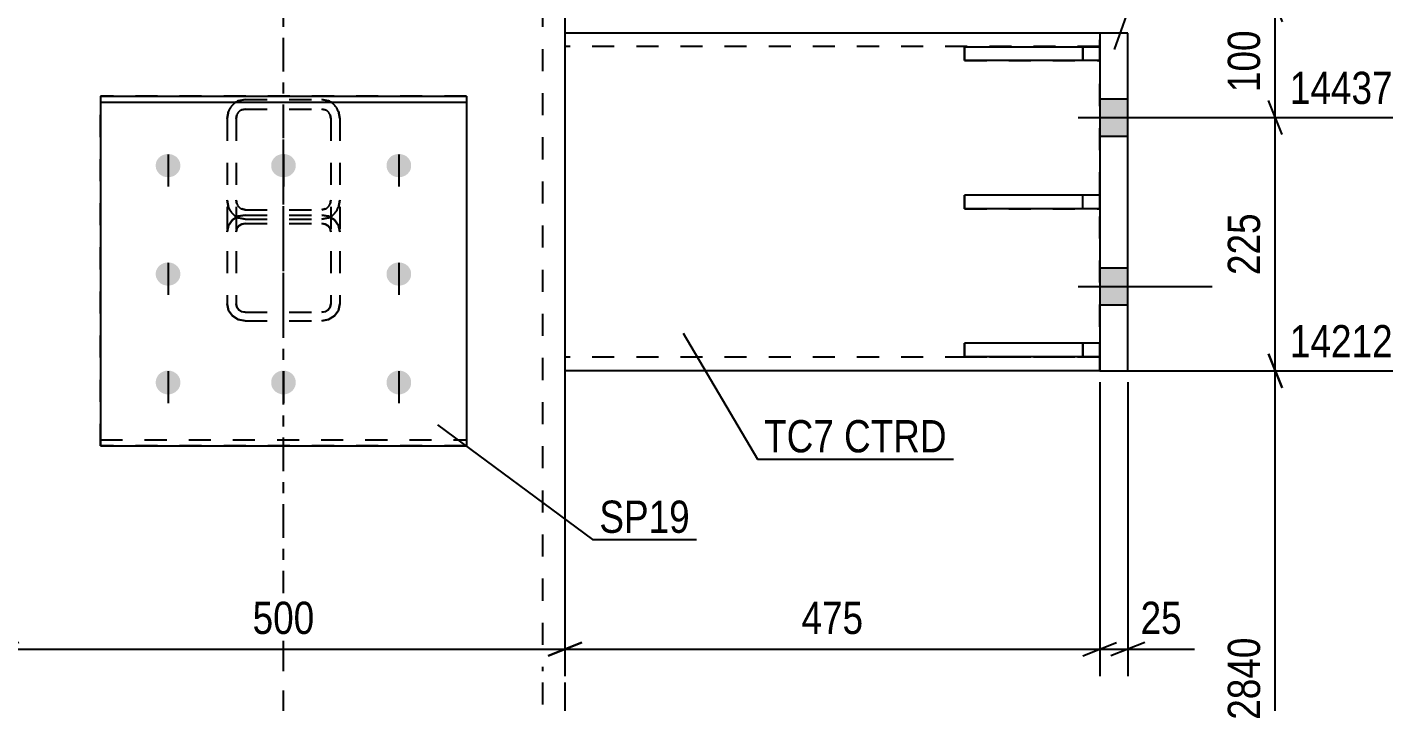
# Model space of a CAD drawing. Header units: millimetres. Extents: x -132 to 462, y -157 to 263.
# Drawn here: x -22.7 to 99.1, y 138.6 to 198.5 of the extents above; entities that cross this region are included whole.
import ezdxf

# ---------------------------------------------------------------- set-up
doc = ezdxf.new("R2010")
doc.units = ezdxf.units.MM
doc.linetypes.add('DXK_LINE_DOT2', pattern=[3.9198, 1.9599, -1.9599])
doc.linetypes.add('DXK_LINE_DOT3', pattern=[5.9187, 2.979, -0.9799, 0.9799, -0.9799])
doc.styles.add('Arial Narrow', font='ARIALN.TTF', dxfattribs={"height": 0.2})

# ---------------------------------------------------------------- blocks, each defined once
blk = doc.blocks.new('Part-339278202-4220 - 4056')
at = {"color": 2, "linetype": 'Continuous'}
for p, q in [((72.5, 170.44), (60.5, 170.44)), ((60.5, 169.24), (60.5, 170.44)), ((72.5, 170.44), (72.5, 169.24)), ((72.5, 169.24), (60.5, 169.24))]:
    blk.add_line(p, q, dxfattribs=at)
at = {"color": 7, "linetype": 'DXK_LINE_DOT2'}
blk.add_line((71, 169.24), (71, 170.44), dxfattribs=at)
blk = doc.blocks.new('Part-339278202-4223 - 4056')
at = {"color": 7, "linetype": 'DXK_LINE_DOT2'}
for p, q in [((72.5, 170.44), (60.5, 170.44)), ((60.5, 170.44), (60.5, 169.24)), ((71, 170.44), (71, 169.24)), ((72.5, 169.24), (72.5, 170.44)), ((60.5, 169.24), (72.5, 169.24))]:
    blk.add_line(p, q, dxfattribs=at)
blk = doc.blocks.new('Bolt-339278202-4062 - 4056')
at = {"linetype": 'Continuous'}
for points in [[(-10.25, 187.25), (-10.02, 187.23), (-9.8, 187.16), (-9.6, 187.06), (-9.43, 186.91), (-9.3, 186.74), (-9.2, 186.54), (-9.16, 186.33), (-9.16, 186.11), (-9.2, 185.9), (-9.3, 185.7), (-9.43, 185.53), (-9.6, 185.38), (-9.8, 185.27), (-10.02, 185.21), (-10.25, 185.19), (-10.48, 185.21), (-10.7, 185.27), (-10.9, 185.38), (-11.07, 185.53), (-11.2, 185.7), (-11.3, 185.9), (-11.34, 186.11), (-11.34, 186.33), (-11.3, 186.54), (-11.2, 186.74), (-11.07, 186.91), (-10.9, 187.06), (-10.7, 187.16), (-10.48, 187.23)], [(0, 187.25), (0.23, 187.23), (0.45, 187.16), (0.65, 187.06), (0.82, 186.91), (0.95, 186.74), (1.05, 186.54), (1.09, 186.33), (1.09, 186.11), (1.05, 185.9), (0.95, 185.7), (0.82, 185.53), (0.65, 185.38), (0.45, 185.27), (0.23, 185.21), (0, 185.19), (-0.23, 185.21), (-0.45, 185.27), (-0.65, 185.38), (-0.82, 185.53), (-0.95, 185.7), (-1.05, 185.9), (-1.09, 186.11), (-1.09, 186.33), (-1.05, 186.54), (-0.95, 186.74), (-0.82, 186.91), (-0.65, 187.06), (-0.45, 187.16), (-0.23, 187.23)], [(10.25, 187.25), (10.48, 187.23), (10.7, 187.16), (10.9, 187.06), (11.07, 186.91), (11.2, 186.74), (11.3, 186.54), (11.34, 186.33), (11.34, 186.11), (11.3, 185.9), (11.2, 185.7), (11.07, 185.53), (10.9, 185.38), (10.7, 185.27), (10.48, 185.21), (10.25, 185.19), (10.02, 185.21), (9.8, 185.27), (9.6, 185.38), (9.43, 185.53), (9.3, 185.7), (9.2, 185.9), (9.16, 186.11), (9.16, 186.33), (9.2, 186.54), (9.3, 186.74), (9.43, 186.91), (9.6, 187.06), (9.8, 187.16), (10.02, 187.23)], [(-10.25, 177.62), (-10.02, 177.6), (-9.8, 177.53), (-9.6, 177.42), (-9.43, 177.28), (-9.3, 177.1), (-9.2, 176.91), (-9.16, 176.7), (-9.16, 176.48), (-9.2, 176.27), (-9.3, 176.07), (-9.43, 175.9), (-9.6, 175.75), (-9.8, 175.64), (-10.02, 175.58), (-10.25, 175.55), (-10.48, 175.58), (-10.7, 175.64), (-10.9, 175.75), (-11.07, 175.9), (-11.2, 176.07), (-11.3, 176.27), (-11.34, 176.48), (-11.34, 176.7), (-11.3, 176.91), (-11.2, 177.1), (-11.07, 177.28), (-10.9, 177.42), (-10.7, 177.53), (-10.48, 177.6)], [(10.25, 177.62), (10.48, 177.6), (10.7, 177.53), (10.9, 177.42), (11.07, 177.28), (11.2, 177.1), (11.3, 176.91), (11.34, 176.7), (11.34, 176.48), (11.3, 176.27), (11.2, 176.07), (11.07, 175.9), (10.9, 175.75), (10.7, 175.64), (10.48, 175.58), (10.25, 175.55), (10.02, 175.58), (9.8, 175.64), (9.6, 175.75), (9.43, 175.9), (9.3, 176.07), (9.2, 176.27), (9.16, 176.48), (9.16, 176.7), (9.2, 176.91), (9.3, 177.1), (9.43, 177.28), (9.6, 177.42), (9.8, 177.53), (10.02, 177.6)], [(-10.25, 168.02), (-10.02, 167.99), (-9.8, 167.92), (-9.6, 167.81), (-9.43, 167.67), (-9.3, 167.49), (-9.2, 167.28), (-9.16, 167.07), (-9.16, 166.84), (-9.2, 166.63), (-9.3, 166.42), (-9.43, 166.25), (-9.6, 166.1), (-9.8, 165.99), (-10.02, 165.92), (-10.25, 165.89), (-10.48, 165.92), (-10.7, 165.99), (-10.9, 166.1), (-11.07, 166.25), (-11.2, 166.42), (-11.3, 166.63), (-11.34, 166.84), (-11.34, 167.07), (-11.3, 167.28), (-11.2, 167.49), (-11.07, 167.67), (-10.9, 167.81), (-10.7, 167.92), (-10.48, 167.99)], [(0, 168.02), (0.23, 167.99), (0.45, 167.92), (0.65, 167.81), (0.82, 167.67), (0.95, 167.49), (1.05, 167.28), (1.09, 167.07), (1.09, 166.84), (1.05, 166.63), (0.95, 166.42), (0.82, 166.25), (0.65, 166.1), (0.45, 165.99), (0.23, 165.92), (0, 165.89), (-0.23, 165.92), (-0.45, 165.99), (-0.65, 166.1), (-0.82, 166.25), (-0.95, 166.42), (-1.05, 166.63), (-1.09, 166.84), (-1.09, 167.07), (-1.05, 167.28), (-0.95, 167.49), (-0.82, 167.67), (-0.65, 167.81), (-0.45, 167.92), (-0.23, 167.99)], [(10.25, 168.02), (10.48, 167.99), (10.7, 167.92), (10.9, 167.81), (11.07, 167.67), (11.2, 167.49), (11.3, 167.28), (11.34, 167.07), (11.34, 166.84), (11.3, 166.63), (11.2, 166.42), (11.07, 166.25), (10.9, 166.1), (10.7, 165.99), (10.48, 165.92), (10.25, 165.89), (10.02, 165.92), (9.8, 165.99), (9.6, 166.1), (9.43, 166.25), (9.3, 166.42), (9.2, 166.63), (9.16, 166.84), (9.16, 167.07), (9.2, 167.28), (9.3, 167.49), (9.43, 167.67), (9.6, 167.81), (9.8, 167.92), (10.02, 167.99)]]:
    blk.add_hatch(color=1, dxfattribs=at).paths.add_polyline_path(points)
at = {"color": 1, "linetype": 'Continuous'}
for p, q in [((-10.25, 187.21), (-10.25, 184.37)), ((0, 187.21), (0, 184.37)), ((10.25, 187.21), (10.25, 184.37)), ((-10.25, 177.58), (-10.25, 174.74)), ((10.25, 177.58), (10.25, 174.74)), ((-10.25, 167.95), (-10.25, 165.11)), ((0, 167.95), (0, 165.11)), ((10.25, 167.95), (10.25, 165.11))]:
    blk.add_line(p, q, dxfattribs=at)
blk = doc.blocks.new('Part-339278202-4222 - 4056')
at = {"color": 2, "linetype": 'Continuous'}
for p, q in [((72.5, 196.74), (60.5, 196.74)), ((60.5, 195.54), (60.5, 196.74)), ((72.5, 196.74), (72.5, 195.54)), ((72.5, 195.54), (60.5, 195.54))]:
    blk.add_line(p, q, dxfattribs=at)
at = {"color": 7, "linetype": 'DXK_LINE_DOT2'}
blk.add_line((71, 195.54), (71, 196.74), dxfattribs=at)
blk = doc.blocks.new('Part-339278202-4218 - 4056')
at = {"color": 7, "linetype": 'DXK_LINE_DOT2'}
for p, q in [((-16.25, 161.32), (-16.25, 192.4)), ((16.25, 192.4), (-16.25, 192.4)), ((-16.25, 191.86), (16.25, 191.86)), ((16.25, 192.4), (16.25, 161.32)), ((-16.25, 161.86), (16.25, 161.86)), ((16.25, 161.32), (-16.25, 161.32))]:
    blk.add_line(p, q, dxfattribs=at)
blk = doc.blocks.new('Part-339278202-4067 - 4056')
at = {"color": 2, "linetype": 'Continuous'}
for p, q in [((-16.25, 192.4), (16.25, 192.4)), ((-16.25, 192.4), (-16.25, 161.32)), ((-16.25, 191.86), (16.25, 191.86)), ((16.25, 192.4), (16.25, 161.32)), ((-16.25, 161.32), (16.25, 161.32))]:
    blk.add_line(p, q, dxfattribs=at)
at = {"color": 7, "linetype": 'DXK_LINE_DOT2'}
blk.add_line((-16.25, 161.86), (16.25, 161.86), dxfattribs=at)
blk = doc.blocks.new('Part-339278202-4225 - 4056')
at = {"color": 7, "linetype": 'DXK_LINE_DOT2'}
for p, q in [((72.5, 196.74), (60.5, 196.74)), ((60.5, 196.74), (60.5, 195.54)), ((71, 196.74), (71, 195.54)), ((72.5, 195.54), (72.5, 196.74)), ((60.5, 195.54), (72.5, 195.54))]:
    blk.add_line(p, q, dxfattribs=at)
blk = doc.blocks.new('Part-339278202-4081 - 4056')
at = {"color": 7, "linetype": 'DXK_LINE_DOT2'}
for p, q in [((-4.01, 191.96), (-3.4, 192.09)), ((-3.4, 192.09), (3.4, 192.09)), ((3.4, 192.09), (4.01, 191.96)), ((-5, 190.39), (-4.88, 191.04)), ((-5, 190.39), (-5, 173.94)), ((-4.14, 190.72), (-4.2, 190.39)), ((-4.2, 190.39), (-4.2, 173.94)), ((-3.4, 191.24), (-3.71, 191.18)), ((-3.4, 191.24), (3.4, 191.24)), ((3.71, 191.18), (3.4, 191.24)), ((4.2, 190.39), (4.14, 190.72)), ((4.2, 190.39), (4.2, 173.94)), ((4.88, 191.04), (5, 190.39)), ((5, 190.39), (5, 173.94)), ((-4.88, 182.5), (-5, 183.15)), ((-4.2, 183.15), (-4.14, 182.83)), ((4.14, 182.83), (4.2, 183.15)), ((5, 183.15), (4.88, 182.5)), ((-4.01, 181.72), (-4.53, 181.39)), ((-3.4, 181.83), (-4.01, 181.72)), ((-3.71, 182.37), (-3.4, 182.3)), ((-3.4, 182.3), (3.4, 182.3)), ((-3.4, 181.83), (3.4, 181.83)), ((3.4, 182.3), (3.71, 182.37)), ((4.01, 181.72), (3.4, 181.83)), ((4.53, 181.39), (4.01, 181.72)), ((-4.88, 180.9), (-5, 180.33)), ((-4.53, 181.39), (-4.88, 180.9)), ((-4.2, 180.33), (-4.14, 180.62)), ((-4.14, 180.62), (-3.97, 180.86)), ((-3.4, 181.45), (-4.01, 181.58)), ((-3.97, 180.86), (-3.71, 181.02)), ((-3.71, 181.02), (-3.4, 181.08)), ((-3.4, 181.45), (3.4, 181.45)), ((-3.4, 181.08), (3.4, 181.08)), ((4.01, 181.58), (3.4, 181.45)), ((3.4, 181.08), (3.71, 181.02)), ((3.71, 181.02), (3.97, 180.86)), ((3.97, 180.86), (4.14, 180.62)), ((4.14, 180.62), (4.2, 180.33)), ((4.88, 180.9), (4.53, 181.39)), ((5, 180.33), (4.88, 180.9)), ((-5, 173.94), (-4.88, 173.36)), ((-4.88, 173.36), (-4.53, 172.88)), ((-4.14, 173.65), (-4.2, 173.94)), ((-3.97, 173.41), (-4.14, 173.65)), ((-3.71, 173.24), (-3.97, 173.41)), ((-3.4, 173.19), (-3.71, 173.24)), ((-3.4, 173.19), (3.4, 173.19)), ((3.71, 173.24), (3.4, 173.19)), ((3.97, 173.41), (3.71, 173.24)), ((4.14, 173.65), (3.97, 173.41)), ((4.2, 173.94), (4.14, 173.65)), ((4.53, 172.88), (4.88, 173.36)), ((4.88, 173.36), (5, 173.94)), ((-4.53, 172.88), (-4.01, 172.55)), ((-4.01, 172.55), (-3.4, 172.44)), ((-3.4, 172.44), (3.4, 172.44)), ((3.4, 172.44), (4.01, 172.55)), ((4.01, 172.55), (4.53, 172.88))]:
    blk.add_line(p, q, dxfattribs=at)
for centre, radius, start, end in [((-3.33, 190.46), 1.65, 114.32, 159.2417), ((3.33, 190.46), 1.65, 20.7583, 65.68), ((-3.37, 190.42), 0.827, 114.32, 159.2417), ((3.37, 190.42), 0.827, 20.7583, 65.68), ((-3.37, 183.12), 0.827, 200.7583, 245.68), ((3.37, 183.12), 0.827, 294.32, 339.2417), ((-3.33, 183.09), 1.65, 200.7583, 245.68), ((3.33, 183.09), 1.65, 294.32, 339.2417)]:
    blk.add_arc(centre, radius, start, end, dxfattribs=at)
blk = doc.blocks.new('Part-339278202-4224 - 4056')
at = {"color": 7, "linetype": 'DXK_LINE_DOT2'}
for p, q in [((72.5, 183.59), (60.5, 183.59)), ((60.5, 183.59), (60.5, 182.39)), ((71, 182.39), (71, 183.59)), ((72.5, 182.39), (72.5, 183.59)), ((60.5, 182.39), (72.5, 182.39))]:
    blk.add_line(p, q, dxfattribs=at)
blk = doc.blocks.new('Part-339278202-4137 - 4056')
at = {"color": 2, "linetype": 'Continuous'}
for p, q in [((72.5, 197.99), (25, 197.99)), ((72.5, 167.99), (25, 167.99))]:
    blk.add_line(p, q, dxfattribs=at)
at = {"color": 7, "linetype": 'DXK_LINE_DOT2'}
for p, q in [((25, 197.99), (25, 167.99)), ((72.5, 167.99), (72.5, 197.99)), ((72.5, 196.79), (25, 196.79)), ((72.5, 169.19), (25, 169.19))]:
    blk.add_line(p, q, dxfattribs=at)
blk = doc.blocks.new('Part-339278202-4180 - 4056')
at = {"color": 2, "linetype": 'Continuous'}
for p, q in [((72.5, 197.99), (72.5, 167.99)), ((75, 197.99), (72.5, 197.99)), ((75, 167.99), (75, 197.99)), ((72.5, 167.99), (75, 167.99))]:
    blk.add_line(p, q, dxfattribs=at)
blk = doc.blocks.new('Part-339278202-4216 - 4056')
at = {"color": 7, "linetype": 'DXK_LINE_DOT2'}
for p, q in [((-3.4, 192.09), (-4.01, 191.96)), ((-3.4, 192.09), (3.4, 192.09)), ((4.01, 191.96), (3.4, 192.09)), ((-4.88, 191.04), (-5, 190.39)), ((-5, 190.39), (-5, 173.94)), ((-4.2, 190.39), (-4.14, 190.72)), ((-4.2, 190.39), (-4.2, 173.94)), ((-3.71, 191.18), (-3.4, 191.24)), ((-3.4, 191.24), (3.4, 191.24)), ((3.4, 191.24), (3.71, 191.18)), ((4.14, 190.72), (4.2, 190.39)), ((4.2, 190.39), (4.2, 173.94)), ((5, 190.39), (4.88, 191.04)), ((5, 190.39), (5, 173.94)), ((-5, 183.15), (-4.88, 182.5)), ((-4.14, 182.83), (-4.2, 183.15)), ((4.2, 183.15), (4.14, 182.83)), ((4.88, 182.5), (5, 183.15)), ((-4.53, 181.39), (-4.01, 181.72)), ((-4.01, 181.72), (-3.4, 181.83)), ((-3.4, 182.3), (-3.71, 182.37)), ((-3.4, 182.3), (3.4, 182.3)), ((-3.4, 181.83), (3.4, 181.83)), ((3.71, 182.37), (3.4, 182.3)), ((3.4, 181.83), (4.01, 181.72)), ((4.01, 181.72), (4.53, 181.39)), ((-5, 180.33), (-4.88, 180.9)), ((-4.88, 180.9), (-4.53, 181.39)), ((-4.14, 180.62), (-4.2, 180.33)), ((-3.97, 180.86), (-4.14, 180.62)), ((-4.01, 181.58), (-3.71, 181.52)), ((-3.71, 181.02), (-3.97, 180.86)), ((-3.71, 181.52), (-3.4, 181.45)), ((-3.4, 181.08), (-3.71, 181.02)), ((-3.4, 181.45), (3.4, 181.45)), ((-3.4, 181.08), (3.4, 181.08)), ((3.4, 181.45), (4.01, 181.58)), ((3.71, 181.02), (3.4, 181.08)), ((3.97, 180.86), (3.71, 181.02)), ((4.14, 180.62), (3.97, 180.86)), ((4.2, 180.33), (4.14, 180.62)), ((4.53, 181.39), (4.88, 180.9)), ((4.88, 180.9), (5, 180.33)), ((-4.88, 173.36), (-5, 173.94)), ((-4.53, 172.88), (-4.88, 173.36)), ((-4.2, 173.94), (-4.14, 173.65)), ((-4.14, 173.65), (-3.97, 173.41)), ((-3.97, 173.41), (-3.71, 173.25)), ((-3.71, 173.25), (-3.4, 173.19)), ((-3.4, 173.19), (3.4, 173.19)), ((3.4, 173.19), (3.71, 173.25)), ((3.71, 173.25), (3.97, 173.41)), ((3.97, 173.41), (4.14, 173.65)), ((4.14, 173.65), (4.2, 173.94)), ((4.88, 173.36), (4.53, 172.88)), ((5, 173.94), (4.88, 173.36)), ((-4.01, 172.55), (-4.53, 172.88)), ((-3.4, 172.44), (-4.01, 172.55)), ((-3.4, 172.44), (3.4, 172.44)), ((4.01, 172.55), (3.4, 172.44)), ((4.53, 172.88), (4.01, 172.55))]:
    blk.add_line(p, q, dxfattribs=at)
at = {"color": 7, "linetype": 'DXK_LINE_DOT3'}
blk.add_line((0, 173.71), (0, 190.19), dxfattribs=at)
at = {"color": 7, "linetype": 'DXK_LINE_DOT2'}
for centre, radius, start, end in [((-3.33, 190.46), 1.65, 114.32, 159.2417), ((3.33, 190.46), 1.65, 20.7583, 65.68), ((-3.37, 190.42), 0.827, 114.32, 159.2417), ((3.37, 190.42), 0.827, 20.7583, 65.68), ((-3.37, 183.12), 0.827, 200.7583, 245.68), ((3.37, 183.12), 0.827, 294.32, 339.2417), ((-3.33, 183.09), 1.65, 200.7583, 245.68), ((3.33, 183.09), 1.65, 294.32, 339.2417)]:
    blk.add_arc(centre, radius, start, end, dxfattribs=at)
blk = doc.blocks.new('Part-339278202-4221 - 4056')
at = {"color": 2, "linetype": 'Continuous'}
for p, q in [((72.5, 183.59), (60.5, 183.59)), ((60.5, 182.39), (60.5, 183.59)), ((72.5, 183.59), (72.5, 182.39)), ((72.5, 182.39), (60.5, 182.39))]:
    blk.add_line(p, q, dxfattribs=at)
at = {"color": 7, "linetype": 'DXK_LINE_DOT2'}
blk.add_line((71, 182.39), (71, 183.59), dxfattribs=at)
blk = doc.blocks.new('Part-339278202-4243 - 4056')
at = {"color": 7, "linetype": 'DXK_LINE_DOT3'}
for p, q in [((0, 141.32), (0, 210.49)), ((0, 36), (0, 140.32))]:
    blk.add_line(p, q, dxfattribs=at)
at = {"color": 7, "linetype": 'DXK_LINE_DOT2'}
for p, q in [((23, 200.49), (23, 141.32)), ((23, 140.32), (23, 36))]:
    blk.add_line(p, q, dxfattribs=at)
at = {"color": 2, "linetype": 'Continuous'}
for p, q in [((25, 200.49), (25, 141.32)), ((25, 140.32), (25, 36))]:
    blk.add_line(p, q, dxfattribs=at)
blk = doc.blocks.new('Bolt-339278202-4245 - 4056')
at = {"linetype": 'Continuous'}
for points in [[(72.5, 192.14), (72.5, 188.84), (75, 188.84), (75, 192.14)], [(72.5, 192.14), (72.5, 188.84), (75, 188.84), (75, 192.14)], [(72.5, 177.14), (72.5, 173.84), (75, 173.84), (75, 177.14)], [(72.5, 177.14), (72.5, 173.84), (75, 173.84), (75, 177.14)]]:
    blk.add_hatch(color=1, dxfattribs=at).paths.add_polyline_path(points)
at = {"color": 1, "linetype": 'Continuous'}
for p, q in [((72.5, 192.14), (75, 192.14)), ((72.5, 192.14), (75, 192.14)), ((70.6, 190.49), (82.5, 190.49)), ((70.6, 190.49), (82.5, 190.49)), ((72.5, 188.84), (75, 188.84)), ((72.5, 188.84), (75, 188.84)), ((72.5, 177.14), (75, 177.14)), ((72.5, 177.14), (75, 177.14)), ((70.6, 175.49), (82.5, 175.49)), ((70.6, 175.49), (82.5, 175.49)), ((72.5, 173.84), (75, 173.84)), ((72.5, 173.84), (75, 173.84))]:
    blk.add_line(p, q, dxfattribs=at)
blk = doc.blocks.new('Bolt-339278202-4248 - 4056')
at = {"color": 1, "linetype": 'DXK_LINE_DOT2'}
for p, q in [((-10.25, 187.21), (-10.25, 184.37)), ((0, 187.21), (0, 184.37)), ((10.25, 187.21), (10.25, 184.37)), ((-10.25, 177.58), (-10.25, 174.74)), ((10.25, 177.58), (10.25, 174.74)), ((-10.25, 167.95), (-10.25, 165.11)), ((0, 167.95), (0, 165.11)), ((10.25, 167.95), (10.25, 165.11))]:
    blk.add_line(p, q, dxfattribs=at)
blk = doc.blocks.new('StraightDimension-339278202-13667 - 4056')
at = {"color": 7, "linetype": 'Continuous'}
for p, q in [((-25, 166.99), (-25, 140.87)), ((25, 166.99), (25, 140.87)), ((-23.5, 143.87), (-26.5, 142.67)), ((23.5, 142.67), (26.5, 143.87)), ((-25, 143.27), (25, 143.27))]:
    blk.add_line(p, q, dxfattribs=at)
at = {"color": 0}
blk.add_wipeout([(3.34, 144.02), (3.34, 148.22), (-3.34, 148.22), (-3.34, 144.02)], dxfattribs=at)
at = {"color": 3, "style": 'Arial Narrow'}
blk.add_text('500', height=2.863, dxfattribs=at).set_placement((-2.74, 144.62))
blk = doc.blocks.new('StraightDimension-339278202-13916 - 4056')
at = {"color": 7, "linetype": 'Continuous'}
for p, q in [((88.69, 166.49), (87.49, 169.49)), ((73.5, 167.99), (98.53, 167.99)), ((88.09, 113.32), (88.09, 167.99)), ((87.49, 114.82), (88.69, 111.82)), ((78.76, 113.32), (98.53, 113.32))]:
    blk.add_line(p, q, dxfattribs=at)
at = {"color": 0}
blk.add_wipeout([(87.34, 144.91), (83.14, 144.91), (83.14, 136.4), (87.34, 136.4)], dxfattribs=at)
at = {"color": 3, "style": 'Arial Narrow'}
blk.add_text('2840', height=2.863, rotation=90.0002, dxfattribs=at).set_placement((86.74, 137))
at = {"color": 0, "linetype": 'Continuous'}
blk.add_wipeout([(99.13, 168.59), (99.13, 172.79), (88.79, 172.79), (88.79, 168.59)], dxfattribs=at)
at = {"color": 3, "linetype": 'Continuous', "style": 'Arial Narrow'}
blk.add_text('14212', height=2.863, dxfattribs=at).set_placement((89.39, 169.19))
blk = doc.blocks.new('StraightDimension-339278202-13665 - 4056')
at = {"color": 7, "linetype": 'Continuous'}
for p, q in [((72.5, 166.99), (72.5, 140.87)), ((75, 166.99), (75, 140.87)), ((71, 142.67), (74, 143.87)), ((76.5, 143.87), (73.5, 142.67)), ((72.5, 143.27), (75, 143.27)), ((75, 143.27), (80.91, 143.27)), ((75, 143.27), (80.91, 143.27))]:
    blk.add_line(p, q, dxfattribs=at)
at = {"color": 0}
blk.add_wipeout([(80.38, 144.02), (80.38, 148.22), (75.53, 148.22), (75.53, 144.02)], dxfattribs=at)
at = {"color": 3, "style": 'Arial Narrow'}
blk.add_text('25', height=2.863, dxfattribs=at).set_placement((76.13, 144.62))
blk = doc.blocks.new('StraightDimension-339278202-13666 - 4056')
at = {"color": 7, "linetype": 'Continuous'}
for p, q in [((25, 166.99), (25, 140.87)), ((72.5, 166.99), (72.5, 140.87)), ((26.5, 143.87), (23.5, 142.67)), ((71, 142.67), (74, 143.87)), ((25, 143.27), (72.5, 143.27))]:
    blk.add_line(p, q, dxfattribs=at)
at = {"color": 0}
blk.add_wipeout([(52.09, 144.02), (52.09, 148.22), (45.41, 148.22), (45.41, 144.02)], dxfattribs=at)
at = {"color": 3, "style": 'Arial Narrow'}
blk.add_text('475', height=2.863, dxfattribs=at).set_placement((46.01, 144.62))
blk = doc.blocks.new('StraightDimension-339278202-13914 - 4056')
at = {"color": 7, "linetype": 'Continuous'}
for p, q in [((87.49, 201.99), (88.69, 198.99)), ((26, 200.49), (98.53, 200.49)), ((88.09, 190.49), (88.09, 200.49)), ((88.69, 188.99), (87.49, 191.99)), ((78.76, 190.49), (98.53, 190.49))]:
    blk.add_line(p, q, dxfattribs=at)
at = {"color": 0, "linetype": 'Continuous'}
blk.add_wipeout([(99.13, 201.09), (99.13, 205.29), (88.79, 205.29), (88.79, 201.09)], dxfattribs=at)
at = {"color": 0}
blk.add_wipeout([(87.34, 198.83), (83.14, 198.83), (83.14, 192.15), (87.34, 192.15)], dxfattribs=at)
at = {"color": 3, "linetype": 'Continuous', "style": 'Arial Narrow'}
blk.add_text('14537', height=2.863, dxfattribs=at).set_placement((89.39, 201.69))
at = {"color": 3, "style": 'Arial Narrow'}
blk.add_text('100', height=2.863, rotation=90.0002, dxfattribs=at).set_placement((86.74, 192.75))
blk = doc.blocks.new('StraightDimension-339278202-13915 - 4056')
at = {"color": 7, "linetype": 'Continuous'}
for p, q in [((88.69, 188.99), (87.49, 191.99)), ((78.76, 190.49), (98.53, 190.49)), ((88.09, 167.99), (88.09, 190.49)), ((87.49, 169.49), (88.69, 166.49)), ((73.5, 167.99), (98.53, 167.99))]:
    blk.add_line(p, q, dxfattribs=at)
at = {"color": 0}
blk.add_wipeout([(87.34, 182.58), (83.14, 182.58), (83.14, 175.9), (87.34, 175.9)], dxfattribs=at)
at = {"color": 3, "style": 'Arial Narrow'}
blk.add_text('225', height=2.863, rotation=90.0002, dxfattribs=at).set_placement((86.74, 176.5))
at = {"color": 0, "linetype": 'Continuous'}
blk.add_wipeout([(99.13, 191.09), (99.13, 195.29), (88.79, 195.29), (88.79, 191.09)], dxfattribs=at)
at = {"color": 3, "linetype": 'Continuous', "style": 'Arial Narrow'}
blk.add_text('14437', height=2.863, dxfattribs=at).set_placement((89.39, 191.69))
blk = doc.blocks.new('Mark-339278202-4063 - 4056')
at = {"color": 0}
blk.add_wipeout([(36.1, 153.6), (36.1, 156.6), (28.06, 156.6), (28.06, 153.6)], dxfattribs=at)
blk.add_wipeout([(36.1, 153.6), (36.1, 156.6), (28.06, 156.6), (28.06, 153.6)], dxfattribs=at)
at = {"color": 30, "linetype": 'Continuous'}
for p, q in [((13.67, 163.2), (27.46, 153)), ((27.46, 153), (36.7, 153))]:
    blk.add_line(p, q, dxfattribs=at)
at = {"color": 3, "style": 'Arial Narrow'}
blk.add_text('SP19', height=2.863, dxfattribs=at).set_placement((28.06, 153.6))
blk = doc.blocks.new('Mark-339278202-4133 - 4056')
at = {"color": 0}
for points in [[(48.89, 160.75), (48.89, 163.75), (42.69, 163.75), (42.69, 160.75)], [(58.92, 160.75), (58.92, 163.75), (49.79, 163.75), (49.79, 160.75)]]:
    blk.add_wipeout(points, dxfattribs=at)
for points in [[(48.89, 160.75), (48.89, 163.75), (42.69, 163.75), (42.69, 160.75)], [(58.92, 160.75), (58.92, 163.75), (49.79, 163.75), (49.79, 160.75)]]:
    blk.add_wipeout(points, dxfattribs=at)
at = {"color": 30, "linetype": 'Continuous'}
for p, q in [((35.51, 171.34), (42.09, 160.15)), ((42.09, 160.15), (59.52, 160.15))]:
    blk.add_line(p, q, dxfattribs=at)
at = {"color": 3, "style": 'Arial Narrow'}
for s, p in [('TC7', (42.69, 160.75)), ('CTRD', (49.79, 160.75))]:
    blk.add_text(s, height=2.863, dxfattribs=at).set_placement(p)
blk = doc.blocks.new('Mark-339278202-4176 - 4056')
at = {"color": 0}
blk.add_wipeout([(82.89, 203.49), (82.89, 206.49), (76.68, 206.49), (76.68, 203.49)], dxfattribs=at)
blk.add_wipeout([(82.89, 203.49), (82.89, 206.49), (76.68, 206.49), (76.68, 203.49)], dxfattribs=at)
at = {"color": 30, "linetype": 'Continuous'}
for p, q in [((73.81, 196.52), (76.08, 202.89)), ((76.08, 202.89), (83.49, 202.89))]:
    blk.add_line(p, q, dxfattribs=at)
at = {"color": 3, "style": 'Arial Narrow'}
blk.add_text('SP6', height=2.863, dxfattribs=at).set_placement((76.68, 203.49))

msp = doc.modelspace()

# ---------------------------------------------------------------- block references
for name in ['Part-339278202-4243 - 4056', 'Part-339278202-4137 - 4056', 'Part-339278202-4180 - 4056', 'Part-339278202-4222 - 4056', 'Part-339278202-4225 - 4056', 'Part-339278202-4218 - 4056', 'Part-339278202-4067 - 4056', 'Part-339278202-4081 - 4056', 'Part-339278202-4216 - 4056', 'Bolt-339278202-4245 - 4056', 'Bolt-339278202-4062 - 4056', 'Bolt-339278202-4248 - 4056', 'Part-339278202-4224 - 4056', 'Part-339278202-4221 - 4056', 'Part-339278202-4220 - 4056', 'Part-339278202-4223 - 4056']:
    msp.add_blockref(name, (0, 0))

# ---------------------------------------------------------------- next in the draw order: block references
for name in ['StraightDimension-339278202-13914 - 4056', 'StraightDimension-339278202-13916 - 4056', 'StraightDimension-339278202-13667 - 4056']:
    msp.add_blockref(name, (0, 0))

# ---------------------------------------------------------------- next in the draw order: block references
for name in ['Mark-339278202-4176 - 4056', 'StraightDimension-339278202-13665 - 4056']:
    msp.add_blockref(name, (0, 0))

# ---------------------------------------------------------------- next in the draw order: block references
msp.add_blockref('StraightDimension-339278202-13666 - 4056', (0, 0))

# ---------------------------------------------------------------- next in the draw order: block references
for name in ['StraightDimension-339278202-13915 - 4056', 'Mark-339278202-4063 - 4056']:
    msp.add_blockref(name, (0, 0))

# ---------------------------------------------------------------- next in the draw order: block references
msp.add_blockref('Mark-339278202-4133 - 4056', (0, 0))

doc.saveas('drawing.dxf')
